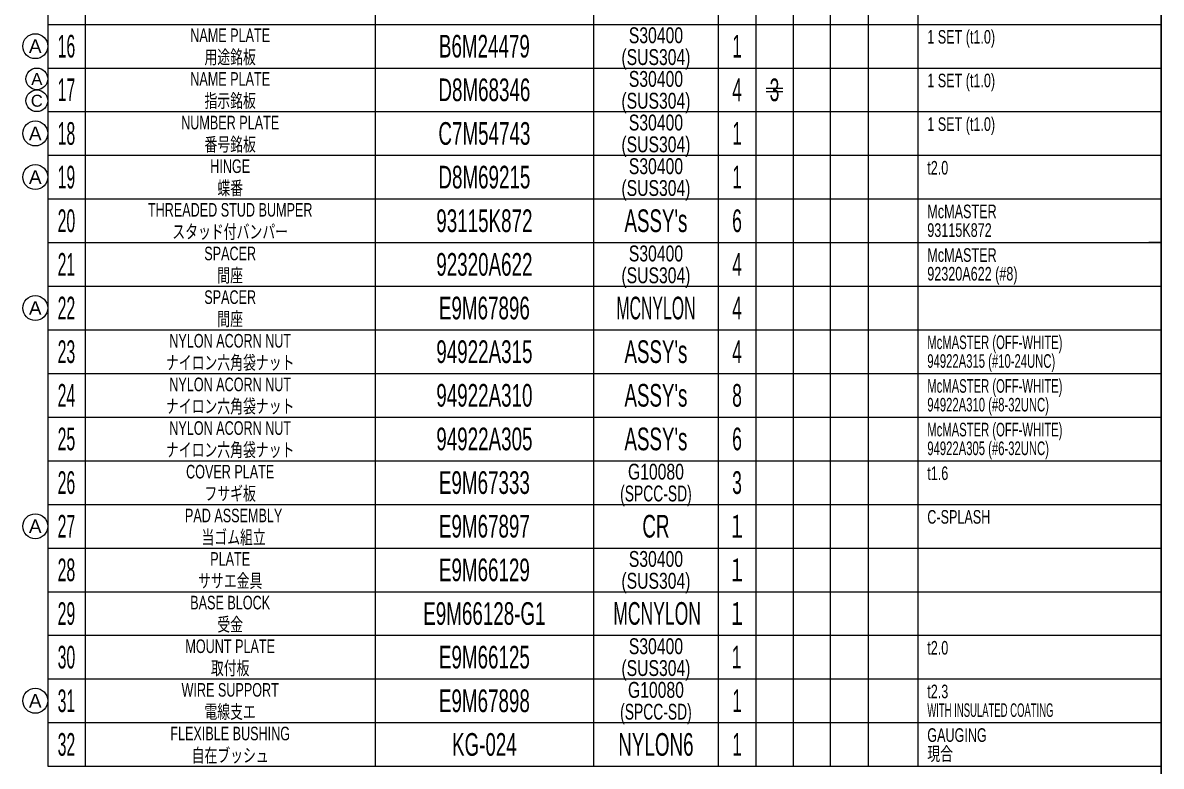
# Model space of a CAD drawing. Header units: millimetres. Extents: x 7 to 587, y 2 to 418.
# Drawn here: x 404.5 to 587, y 176 to 295.3 of the extents above; entities that cross this region are included whole.
import ezdxf
from ezdxf.enums import TextEntityAlignment as Align

# ---------------------------------------------------------------- set-up
doc = ezdxf.new("R2010")
doc.units = ezdxf.units.MM
for name, color, linetype in [('GR1_05', 7, 'Continuous'), ('図面枠C7M', 7, 'Continuous'), ('表題、部品表_02', 7, 'Continuous'), ('表題、部品表_03', 7, 'Continuous')]:
    doc.layers.add(name, color=color, linetype=linetype)
doc.styles.add('HG丸ｺﾞｼｯｸM-PRO', font='')
doc.styles.get('HG丸ｺﾞｼｯｸM-PRO').set_extended_font_data('HG丸ｺﾞｼｯｸM-PRO')

# ---------------------------------------------------------------- blocks, each defined once
blk = doc.blocks.new('BLKF023')
at = {"layer": '図面枠C7M', "color": 2, "linetype": 'Continuous', "lineweight": 25}
blk.add_line((587, 410), (587, 10), dxfattribs=at)
at = {"layer": '図面枠C7M', "color": 4, "linetype": 'Continuous', "lineweight": 13}
for p, q in [((585, 295), (587, 295)), ((585, 288), (587, 288)), ((585, 281), (587, 281)), ((585, 274), (587, 274)), ((585, 267), (587, 267)), ((587, 260), (585, 260)), ((585, 253), (587, 253)), ((585, 246), (587, 246)), ((585, 239), (587, 239)), ((585, 232), (587, 232)), ((585, 225), (587, 225)), ((585, 218), (587, 218)), ((585, 211), (587, 211)), ((585, 204), (587, 204)), ((585, 197), (587, 197)), ((585, 190), (587, 190)), ((585, 183), (587, 183))]:
    blk.add_line(p, q, dxfattribs=at)
blk = doc.blocks.new('BLKF054')
at = {"layer": '表題、部品表_02', "color": 4, "linetype": 'Continuous', "lineweight": 13}
for p, q in [((408.5, 302), (408.5, 295)), ((408.5, 302), (587, 302)), ((414.5, 302), (414.5, 295)), ((461, 302), (461, 295)), ((496, 302), (496, 295)), ((516, 302), (516, 295)), ((522, 302), (522, 295)), ((528, 302), (528, 295)), ((534, 295), (534, 302)), ((540, 302), (540, 295)), ((548, 302), (548, 295)), ((587, 302), (587, 295)), ((408.5, 295), (587, 295))]:
    blk.add_line(p, q, dxfattribs=at)
blk = doc.blocks.new('BLKF056')
at = {"layer": '表題、部品表_02', "color": 4, "linetype": 'Continuous', "lineweight": 13}
for p, q in [((408.5, 295), (408.5, 288)), ((408.5, 295), (587, 295)), ((414.5, 295), (414.5, 288)), ((461, 295), (461, 288)), ((496, 295), (496, 288)), ((516, 295), (516, 288)), ((522, 295), (522, 288)), ((528, 295), (528, 288)), ((534, 288), (534, 295)), ((540, 295), (540, 288)), ((548, 295), (548, 288)), ((587, 295), (587, 288)), ((408.5, 288), (587, 288))]:
    blk.add_line(p, q, dxfattribs=at)
blk = doc.blocks.new('BLKF058')
at = {"layer": '表題、部品表_02', "color": 4, "linetype": 'Continuous', "lineweight": 13}
for p, q in [((408.5, 288), (408.5, 281)), ((408.5, 288), (587, 288)), ((414.5, 288), (414.5, 281)), ((461, 288), (461, 281)), ((496, 288), (496, 281)), ((516, 288), (516, 281)), ((522, 288), (522, 281)), ((528, 288), (528, 281)), ((534, 281), (534, 288)), ((540, 288), (540, 281)), ((548, 288), (548, 281)), ((587, 288), (587, 281)), ((408.5, 281), (587, 281))]:
    blk.add_line(p, q, dxfattribs=at)
blk = doc.blocks.new('BLKF060')
at = {"layer": '表題、部品表_02', "color": 4, "linetype": 'Continuous', "lineweight": 13}
for p, q in [((408.5, 281), (408.5, 274)), ((408.5, 281), (587, 281)), ((414.5, 281), (414.5, 274)), ((461, 281), (461, 274)), ((496, 281), (496, 274)), ((516, 281), (516, 274)), ((522, 281), (522, 274)), ((528, 281), (528, 274)), ((534, 274), (534, 281)), ((540, 281), (540, 274)), ((548, 281), (548, 274)), ((587, 281), (587, 274)), ((408.5, 274), (587, 274))]:
    blk.add_line(p, q, dxfattribs=at)
blk = doc.blocks.new('BLKF062')
at = {"layer": '表題、部品表_02', "color": 4, "linetype": 'Continuous', "lineweight": 13}
for p, q in [((408.5, 274), (408.5, 267)), ((408.5, 274), (587, 274)), ((414.5, 274), (414.5, 267)), ((461, 274), (461, 267)), ((496, 274), (496, 267)), ((516, 274), (516, 267)), ((522, 274), (522, 267)), ((528, 274), (528, 267)), ((534, 267), (534, 274)), ((540, 274), (540, 267)), ((548, 274), (548, 267)), ((587, 274), (587, 267)), ((408.5, 267), (587, 267))]:
    blk.add_line(p, q, dxfattribs=at)
blk = doc.blocks.new('BLKF064')
at = {"layer": '表題、部品表_02', "color": 4, "linetype": 'Continuous', "lineweight": 13}
for p, q in [((408.5, 267), (408.5, 260)), ((408.5, 267), (587, 267)), ((414.5, 267), (414.5, 260)), ((461, 267), (461, 260)), ((496, 267), (496, 260)), ((516, 267), (516, 260)), ((522, 267), (522, 260)), ((528, 267), (528, 260)), ((534, 260), (534, 267)), ((540, 267), (540, 260)), ((548, 267), (548, 260)), ((587, 267), (587, 260)), ((408.5, 260), (587, 260))]:
    blk.add_line(p, q, dxfattribs=at)
blk = doc.blocks.new('BLKF066')
at = {"layer": '表題、部品表_02', "color": 4, "linetype": 'Continuous', "lineweight": 13}
for p, q in [((408.5, 232), (408.5, 225)), ((408.5, 232), (587, 232)), ((414.5, 232), (414.5, 225)), ((461, 232), (461, 225)), ((496, 232), (496, 225)), ((516, 232), (516, 225)), ((522, 232), (522, 225)), ((528, 232), (528, 225)), ((534, 225), (534, 232)), ((540, 232), (540, 225)), ((548, 232), (548, 225)), ((587, 232), (587, 225)), ((408.5, 225), (587, 225))]:
    blk.add_line(p, q, dxfattribs=at)
blk = doc.blocks.new('BLKF068')
at = {"layer": '表題、部品表_02', "color": 4, "linetype": 'Continuous', "lineweight": 13}
for p, q in [((408.5, 211), (408.5, 204)), ((408.5, 211), (587, 211)), ((414.5, 211), (414.5, 204)), ((461, 211), (461, 204)), ((496, 211), (496, 204)), ((516, 211), (516, 204)), ((522, 211), (522, 204)), ((528, 211), (528, 204)), ((534, 204), (534, 211)), ((540, 211), (540, 204)), ((548, 211), (548, 204)), ((587, 211), (587, 204)), ((408.5, 204), (587, 204))]:
    blk.add_line(p, q, dxfattribs=at)
blk = doc.blocks.new('BLKF070')
at = {"layer": '表題、部品表_02', "color": 4, "linetype": 'Continuous', "lineweight": 13}
for p, q in [((408.5, 204), (408.5, 197)), ((408.5, 204), (587, 204)), ((414.5, 204), (414.5, 197)), ((461, 204), (461, 197)), ((496, 204), (496, 197)), ((516, 204), (516, 197)), ((522, 204), (522, 197)), ((528, 204), (528, 197)), ((534, 197), (534, 204)), ((540, 204), (540, 197)), ((548, 204), (548, 197)), ((587, 204), (587, 197)), ((408.5, 197), (587, 197))]:
    blk.add_line(p, q, dxfattribs=at)
blk = doc.blocks.new('BLKF072')
at = {"layer": '表題、部品表_02', "color": 4, "linetype": 'Continuous', "lineweight": 13}
for p, q in [((408.5, 197), (408.5, 190)), ((408.5, 197), (587, 197)), ((414.5, 197), (414.5, 190)), ((461, 197), (461, 190)), ((496, 197), (496, 190)), ((516, 197), (516, 190)), ((522, 197), (522, 190)), ((528, 197), (528, 190)), ((534, 190), (534, 197)), ((540, 197), (540, 190)), ((548, 197), (548, 190)), ((587, 197), (587, 190)), ((408.5, 190), (587, 190))]:
    blk.add_line(p, q, dxfattribs=at)
blk = doc.blocks.new('BLKF074')
at = {"layer": '表題、部品表_02', "color": 4, "linetype": 'Continuous', "lineweight": 13}
for p, q in [((408.5, 183), (408.5, 176)), ((408.5, 183), (587, 183)), ((414.5, 183), (414.5, 176)), ((461, 183), (461, 176)), ((496, 183), (496, 176)), ((516, 183), (516, 176)), ((522, 183), (522, 176)), ((528, 183), (528, 176)), ((534, 176), (534, 183)), ((540, 183), (540, 176)), ((548, 183), (548, 176)), ((587, 183), (587, 176)), ((408.5, 176), (587, 176))]:
    blk.add_line(p, q, dxfattribs=at)
blk = doc.blocks.new('BLKF082')
at = {"layer": '表題、部品表_02', "color": 4, "linetype": 'Continuous', "lineweight": 13}
for p, q in [((408.5, 218), (408.5, 211)), ((408.5, 218), (587, 218)), ((414.5, 218), (414.5, 211)), ((461, 218), (461, 211)), ((496, 218), (496, 211)), ((516, 218), (516, 211)), ((522, 218), (522, 211)), ((528, 218), (528, 211)), ((534, 211), (534, 218)), ((540, 218), (540, 211)), ((548, 218), (548, 211)), ((587, 218), (587, 211)), ((408.5, 211), (587, 211))]:
    blk.add_line(p, q, dxfattribs=at)
blk = doc.blocks.new('BLKF084')
at = {"layer": '表題、部品表_02', "color": 4, "linetype": 'Continuous', "lineweight": 13}
for p, q in [((408.5, 225), (408.5, 218)), ((408.5, 225), (587, 225)), ((414.5, 225), (414.5, 218)), ((461, 225), (461, 218)), ((496, 225), (496, 218)), ((516, 225), (516, 218)), ((522, 225), (522, 218)), ((528, 225), (528, 218)), ((534, 218), (534, 225)), ((540, 225), (540, 218)), ((548, 225), (548, 218)), ((587, 225), (587, 218)), ((408.5, 218), (587, 218))]:
    blk.add_line(p, q, dxfattribs=at)
blk = doc.blocks.new('BLKF122')
at = {"layer": '表題、部品表_02', "color": 4, "linetype": 'Continuous', "lineweight": 13}
for p, q in [((408.5, 260), (408.5, 253)), ((408.5, 260), (587, 260)), ((414.5, 260), (414.5, 253)), ((461, 260), (461, 253)), ((496, 260), (496, 253)), ((516, 260), (516, 253)), ((522, 260), (522, 253)), ((528, 260), (528, 253)), ((534, 253), (534, 260)), ((540, 260), (540, 253)), ((548, 260), (548, 253)), ((587, 260), (587, 253)), ((408.5, 253), (587, 253))]:
    blk.add_line(p, q, dxfattribs=at)
blk = doc.blocks.new('BLKF124')
at = {"layer": '表題、部品表_02', "color": 4, "linetype": 'Continuous', "lineweight": 13}
for p, q in [((408.5, 253), (408.5, 246)), ((408.5, 253), (587, 253)), ((414.5, 253), (414.5, 246)), ((461, 253), (461, 246)), ((496, 253), (496, 246)), ((516, 253), (516, 246)), ((522, 253), (522, 246)), ((528, 253), (528, 246)), ((534, 246), (534, 253)), ((540, 253), (540, 246)), ((548, 253), (548, 246)), ((587, 253), (587, 246)), ((408.5, 246), (587, 246))]:
    blk.add_line(p, q, dxfattribs=at)
blk = doc.blocks.new('BLKF126')
at = {"layer": '表題、部品表_02', "color": 4, "linetype": 'Continuous', "lineweight": 13}
for p, q in [((408.5, 246), (408.5, 239)), ((408.5, 246), (587, 246)), ((414.5, 246), (414.5, 239)), ((461, 246), (461, 239)), ((496, 246), (496, 239)), ((516, 246), (516, 239)), ((522, 246), (522, 239)), ((528, 246), (528, 239)), ((534, 239), (534, 246)), ((540, 246), (540, 239)), ((548, 246), (548, 239)), ((587, 246), (587, 239)), ((408.5, 239), (587, 239))]:
    blk.add_line(p, q, dxfattribs=at)
blk = doc.blocks.new('BLKF130')
at = {"layer": '表題、部品表_02', "color": 4, "linetype": 'Continuous', "lineweight": 13}
for p, q in [((408.5, 239), (408.5, 232)), ((408.5, 239), (587, 239)), ((414.5, 239), (414.5, 232)), ((461, 239), (461, 232)), ((496, 239), (496, 232)), ((516, 239), (516, 232)), ((522, 239), (522, 232)), ((528, 239), (528, 232)), ((534, 232), (534, 239)), ((540, 239), (540, 232)), ((548, 239), (548, 232)), ((587, 239), (587, 232)), ((408.5, 232), (587, 232))]:
    blk.add_line(p, q, dxfattribs=at)
blk = doc.blocks.new('BLKF156')
at = {"layer": '表題、部品表_02', "color": 4, "linetype": 'Continuous', "lineweight": 13}
for p, q in [((408.5, 190), (408.5, 183)), ((408.5, 190), (587, 190)), ((414.5, 190), (414.5, 183)), ((461, 190), (461, 183)), ((496, 190), (496, 183)), ((516, 190), (516, 183)), ((522, 190), (522, 183)), ((528, 190), (528, 183)), ((534, 183), (534, 190)), ((540, 190), (540, 183)), ((548, 190), (548, 183)), ((587, 190), (587, 183)), ((408.5, 183), (587, 183))]:
    blk.add_line(p, q, dxfattribs=at)
blk = doc.blocks.new('BLKF183')
at = {"layer": 'GR1_05', "color": 4, "linetype": 'Continuous', "lineweight": 13}
blk.add_circle((406.5, 291.5), 2, dxfattribs=at)
at = {"layer": 'GR1_05', "color": 4, "linetype": 'Continuous', "lineweight": 13, "style": 'HG丸ｺﾞｼｯｸM-PRO', "width": 1.042301}
blk.add_text('A', height=2.18, dxfattribs=at).set_placement((406.5, 291.5), align=Align.MIDDLE_CENTER)
blk = doc.blocks.new('BLKF184')
at = {"layer": 'GR1_05', "color": 4, "linetype": 'Continuous', "lineweight": 13}
blk.add_circle((406.5, 277.5), 2, dxfattribs=at)
at = {"layer": 'GR1_05', "color": 4, "linetype": 'Continuous', "lineweight": 13, "style": 'HG丸ｺﾞｼｯｸM-PRO', "width": 1.042301}
blk.add_text('A', height=2.18, dxfattribs=at).set_placement((406.5, 277.5), align=Align.MIDDLE_CENTER)
blk = doc.blocks.new('BLKF185')
at = {"layer": 'GR1_05', "color": 4, "linetype": 'Continuous', "lineweight": 13}
blk.add_circle((406.5, 270.5), 2, dxfattribs=at)
at = {"layer": 'GR1_05', "color": 4, "linetype": 'Continuous', "lineweight": 13, "style": 'HG丸ｺﾞｼｯｸM-PRO', "width": 1.042301}
blk.add_text('A', height=2.18, dxfattribs=at).set_placement((406.5, 270.5), align=Align.MIDDLE_CENTER)
blk = doc.blocks.new('BLKF186')
at = {"layer": 'GR1_05', "color": 4, "linetype": 'Continuous', "lineweight": 13}
blk.add_circle((406.5, 249.5), 2, dxfattribs=at)
at = {"layer": 'GR1_05', "color": 4, "linetype": 'Continuous', "lineweight": 13, "style": 'HG丸ｺﾞｼｯｸM-PRO', "width": 1.042301}
blk.add_text('A', height=2.18, dxfattribs=at).set_placement((406.5, 249.5), align=Align.MIDDLE_CENTER)
blk = doc.blocks.new('BLKF187')
at = {"layer": 'GR1_05', "color": 4, "linetype": 'Continuous', "lineweight": 13}
blk.add_circle((406.5, 214.5), 2, dxfattribs=at)
at = {"layer": 'GR1_05', "color": 4, "linetype": 'Continuous', "lineweight": 13, "style": 'HG丸ｺﾞｼｯｸM-PRO', "width": 1.042301}
blk.add_text('A', height=2.18, dxfattribs=at).set_placement((406.5, 214.5), align=Align.MIDDLE_CENTER)
blk = doc.blocks.new('BLKF188')
at = {"layer": 'GR1_05', "color": 4, "linetype": 'Continuous', "lineweight": 13}
blk.add_circle((406.5, 186.5), 2, dxfattribs=at)
at = {"layer": 'GR1_05', "color": 4, "linetype": 'Continuous', "lineweight": 13, "style": 'HG丸ｺﾞｼｯｸM-PRO', "width": 1.042301}
blk.add_text('A', height=2.18, dxfattribs=at).set_placement((406.5, 186.5), align=Align.MIDDLE_CENTER)
blk = doc.blocks.new('BLKF201')
at = {"layer": 'GR1_05', "color": 4, "linetype": 'Continuous', "lineweight": 13}
blk.add_circle((406.75, 286.25), 1.75, dxfattribs=at)
at = {"layer": 'GR1_05', "color": 4, "linetype": 'Continuous', "lineweight": 13, "style": 'HG丸ｺﾞｼｯｸM-PRO', "width": 1.042301}
blk.add_text('A', height=1.91, dxfattribs=at).set_placement((406.75, 286.25), align=Align.MIDDLE_CENTER)
blk = doc.blocks.new('BLKF202')
at = {"layer": 'GR1_05', "color": 4, "linetype": 'Continuous', "lineweight": 13}
blk.add_circle((406.75, 282.75), 1.75, dxfattribs=at)
at = {"layer": 'GR1_05', "color": 4, "linetype": 'Continuous', "lineweight": 13, "style": 'HG丸ｺﾞｼｯｸM-PRO', "width": 1.042931}
blk.add_text('C', height=1.91, dxfattribs=at).set_placement((406.75, 282.75), align=Align.MIDDLE_CENTER)

msp = doc.modelspace()

# ---------------------------------------------------------------- linework, layer by layer
at = {"layer": 'GR1_05', "color": 4, "linetype": 'Continuous', "lineweight": 13}
for p, q in [((523.65, 284.75), (526.35, 284.75)), ((523.65, 284.25), (526.35, 284.25))]:
    msp.add_line(p, q, dxfattribs=at)

# ---------------------------------------------------------------- block references
for name in ['BLKF183', 'BLKF201', 'BLKF202', 'BLKF184', 'BLKF185', 'BLKF186', 'BLKF187', 'BLKF188']:
    msp.add_blockref(name, (0, 0), dxfattribs=at)
at = {"layer": '図面枠C7M', "color": 4, "linetype": 'Continuous', "lineweight": 13}
msp.add_blockref('BLKF023', (0, 0), dxfattribs=at)
at = {"layer": '表題、部品表_02', "color": 4, "linetype": 'Continuous', "lineweight": 13}
for name in ['BLKF054', 'BLKF056', 'BLKF058', 'BLKF060', 'BLKF062', 'BLKF064', 'BLKF122', 'BLKF124', 'BLKF126', 'BLKF130', 'BLKF066', 'BLKF084', 'BLKF082', 'BLKF068', 'BLKF070', 'BLKF072', 'BLKF156', 'BLKF074']:
    msp.add_blockref(name, (0, 0), dxfattribs=at)

# ---------------------------------------------------------------- texts
at = {"layer": 'GR1_05', "color": 4, "linetype": 'Continuous', "lineweight": 13, "style": 'HG丸ｺﾞｼｯｸM-PRO', "width": 0.576062}
msp.add_text('3', height=3.64, dxfattribs=at).set_placement((525, 284.5), align=Align.MIDDLE_CENTER)
at = {"layer": '表題、部品表_03', "color": 3, "linetype": 'Continuous', "lineweight": 35, "style": 'HG丸ｺﾞｼｯｸM-PRO'}
for s, height, width, p in [('NAME PLATE', 2.182, 0.692312, (437.75, 293.25)), ('S30400', 2.545, 0.740904, (506, 293.25)), ('16', 3.636, 0.521199, (411.5, 291.5)), ('B6M24479', 3.636, 0.619614, (478.5, 291.5)), ('1', 3.64, 0.576062, (519, 291.5)), ('用途銘板', 2.182, 0.692256, (437.75, 289.75)), ('(SUS304)', 2.545, 0.740651, (506, 289.75)), ('NAME PLATE', 2.182, 0.692312, (437.75, 286.25)), ('S30400', 2.545, 0.740904, (506, 286.25)), ('17', 3.636, 0.521199, (411.5, 284.5)), ('D8M68346', 3.636, 0.619412, (478.5, 284.5)), ('4', 3.64, 0.576062, (519, 284.5)), ('指示銘板', 2.182, 0.692256, (437.75, 282.75)), ('(SUS304)', 2.545, 0.740651, (506, 282.75)), ('18', 3.636, 0.521199, (411.5, 277.5)), ('NUMBER PLATE', 2.1818, 0.692437, (437.75, 279.25)), ('C7M54743', 3.636, 0.619792, (478.5, 277.5)), ('S30400', 2.545, 0.740904, (506, 279.25)), ('1', 3.64, 0.576062, (519, 277.5)), ('番号銘板', 2.182, 0.692256, (437.75, 275.75)), ('(SUS304)', 2.545, 0.740651, (506, 275.75)), ('19', 3.636, 0.521199, (411.5, 270.5)), ('HINGE', 2.182, 0.691713, (437.75, 272.25)), ('D8M69215', 3.636, 0.619412, (478.5, 270.5)), ('S30400', 2.545, 0.740904, (506, 272.25)), ('1', 3.64, 0.576062, (519, 270.5)), ('蝶番', 2.182, 0.692256, (437.75, 268.75)), ('(SUS304)', 2.545, 0.740651, (506, 268.75)), ('20', 3.636, 0.521199, (411.5, 263.5)), ('THREADED STUD BUMPER', 2.1818, 0.692435, (437.75, 265.25)), ('93115K872', 3.636, 0.619765, (478.5, 263.5)), ("ASSY's", 3.636, 0.617769, (506, 263.5)), ('6', 3.64, 0.576062, (519, 263.5)), ('スタッド付バンパー', 2.182, 0.692256, (437.75, 261.75)), ('SPACER', 2.182, 0.692189, (437.75, 258.25)), ('S30400', 2.545, 0.740904, (506, 258.25)), ('21', 3.636, 0.521199, (411.5, 256.5)), ('92320A622', 3.636, 0.619765, (478.5, 256.5)), ('4', 3.64, 0.576062, (519, 256.5)), ('間座', 2.182, 0.692256, (437.75, 254.75)), ('(SUS304)', 2.545, 0.740651, (506, 254.75)), ('SPACER', 2.182, 0.692189, (437.75, 251.25)), ('22', 3.636, 0.521199, (411.5, 249.5)), ('E9M67896', 3.636, 0.619819, (478.5, 249.5)), ('MCNYLON', 3.636, 0.521558, (506, 249.5)), ('4', 3.64, 0.576062, (519, 249.5)), ('間座', 2.182, 0.692256, (437.75, 247.75)), ('NYLON ACORN NUT', 2.1818, 0.691991, (437.75, 244.25)), ('23', 3.636, 0.521199, (411.5, 242.5)), ('94922A315', 3.636, 0.619765, (478.5, 242.5)), ("ASSY's", 3.636, 0.617769, (506, 242.5)), ('4', 3.64, 0.576062, (519, 242.5)), ('ナイロン六角袋ナット', 2.182, 0.692256, (437.75, 240.75)), ('24', 3.636, 0.521199, (411.5, 235.5)), ('NYLON ACORN NUT', 2.1818, 0.691991, (437.75, 237.25)), ('94922A310', 3.636, 0.619765, (478.5, 235.5)), ("ASSY's", 3.636, 0.617769, (506, 235.5)), ('8', 3.64, 0.576062, (519, 235.5)), ('ナイロン六角袋ナット', 2.182, 0.692256, (437.75, 233.75)), ('25', 3.636, 0.521199, (411.5, 228.5)), ('NYLON ACORN NUT', 2.1818, 0.691991, (437.75, 230.25)), ('94922A305', 3.636, 0.619765, (478.5, 228.5)), ("ASSY's", 3.636, 0.617769, (506, 228.5)), ('6', 3.64, 0.576062, (519, 228.5)), ('ナイロン六角袋ナット', 2.182, 0.692256, (437.75, 226.75)), ('G10080', 2.545, 0.740408, (506, 223.25)), ('26', 3.636, 0.521199, (411.5, 221.5)), ('COVER PLATE', 2.1818, 0.692017, (437.75, 223.25)), ('E9M67333', 3.636, 0.619819, (478.5, 221.5)), ('3', 3.64, 0.576062, (519, 221.5)), ('フサギ板', 2.182, 0.692256, (437.75, 219.75)), ('(SPCC-SD)', 2.545, 0.652377, (506, 219.75)), ('PAD ASSEMBLY', 2.1818, 0.692468, (438.3, 216.22)), ('27', 3.636, 0.521199, (411.5, 214.5)), ('E9M67897', 3.636, 0.619819, (478.5, 214.5)), ('CR', 3.636, 0.620672, (506, 214.5)), ('１', 3.64, 0.578238, (519, 214.5)), ('当ゴム組立', 2.182, 0.692256, (438.3, 212.74)), ('PLATE', 2.182, 0.692752, (437.75, 209.25)), ('S30400', 2.545, 0.740904, (506, 209.25)), ('28', 3.636, 0.521199, (411.5, 207.5)), ('E9M66129', 3.636, 0.619819, (478.5, 207.5)), ('１', 3.64, 0.578238, (519, 207.5)), ('ササエ金具', 2.182, 0.692256, (437.75, 205.75)), ('(SUS304)', 2.545, 0.740651, (506, 205.75)), ('BASE BLOCK', 2.182, 0.69275, (437.75, 202.25)), ('29', 3.636, 0.521199, (411.5, 200.5)), ('E9M66128-G1', 3.6364, 0.619453, (478.5, 200.5)), ('MCNYLON', 3.636, 0.578042, (506.19, 200.51)), ('１', 3.64, 0.578238, (519, 200.5)), ('受金', 2.182, 0.692256, (437.75, 198.75)), ('30', 3.636, 0.521199, (411.5, 193.5)), ('MOUNT PLATE', 2.1818, 0.692407, (437.75, 195.25)), ('E9M66125', 3.636, 0.619819, (478.5, 193.5)), ('S30400', 2.545, 0.740904, (506, 195.25)), ('1', 3.64, 0.576062, (518.94, 193.5)), ('取付板', 2.182, 0.692256, (437.75, 191.75)), ('(SUS304)', 2.545, 0.740651, (506, 191.75)), ('31', 3.636, 0.521199, (411.5, 186.5)), ('WIRE SUPPORT', 2.1818, 0.691856, (437.75, 188.25)), ('E9M67898', 3.636, 0.619819, (478.5, 186.5)), ('G10080', 2.545, 0.740408, (506, 188.25)), ('1', 3.64, 0.576062, (519, 186.5)), ('電線支エ', 2.182, 0.692256, (437.75, 184.75)), ('(SPCC-SD)', 2.545, 0.652377, (506, 184.75)), ('32', 3.636, 0.521199, (411.5, 179.5)), ('FLEXIBLE BUSHING', 2.1818, 0.692497, (437.75, 181.25)), ('KG-024', 3.636, 0.618918, (478.5, 179.5)), ('NYLON6', 3.636, 0.620049, (506, 179.5)), ('1', 3.64, 0.576062, (519, 179.5)), ('自在ブッシュ', 2.182, 0.692256, (437.75, 177.75))]:
    msp.add_text(s, height=height, dxfattribs=dict(at, width=width)).set_placement(p, align=Align.MIDDLE_CENTER)
for s, height, width, p in [('1 SET (t1.0)', 2.1818, 0.690954, (549.5, 293)), ('1 SET (t1.0)', 2.1818, 0.690954, (549.5, 286)), ('1 SET (t1.0)', 2.1818, 0.690954, (549.5, 279)), ('t2.0', 2.182, 0.690457, (549.5, 272)), ('McMASTER', 2.182, 0.692937, (549.5, 265)), ('93115K872', 2.182, 0.691508, (549.5, 262)), ('McMASTER', 2.182, 0.692937, (549.5, 258)), ('92320A622 (#8)', 2.1818, 0.691453, (549.5, 255)), ('McMASTER (OFF-WHITE)', 2.1818, 0.6187, (549.5, 244)), ('94922A315 (#10-24UNC)', 2.1818, 0.619871, (549.5, 241)), ('McMASTER (OFF-WHITE)', 2.1818, 0.6187, (549.5, 237)), ('94922A310 (#8-32UNC)', 2.1818, 0.619866, (549.5, 234)), ('McMASTER (OFF-WHITE)', 2.1818, 0.6187, (549.5, 230)), ('94922A305 (#6-32UNC)', 2.1818, 0.619866, (549.5, 227)), ('t1.6', 2.182, 0.690457, (549.5, 223)), ('C-SPLASH', 2.182, 0.692078, (549.5, 216)), ('t2.0', 2.182, 0.690457, (549.5, 195)), ('t2.3', 2.182, 0.690457, (549.5, 188)), ('WITH INSULATED COATING', 2.1818, 0.522217, (549.5, 185)), ('GAUGING', 2.182, 0.691588, (549.5, 181)), ('現合', 2.182, 0.692256, (549.5, 178))]:
    msp.add_text(s, height=height, dxfattribs=dict(at, width=width)).set_placement(p, align=Align.MIDDLE_LEFT)

doc.saveas('drawing.dxf')
